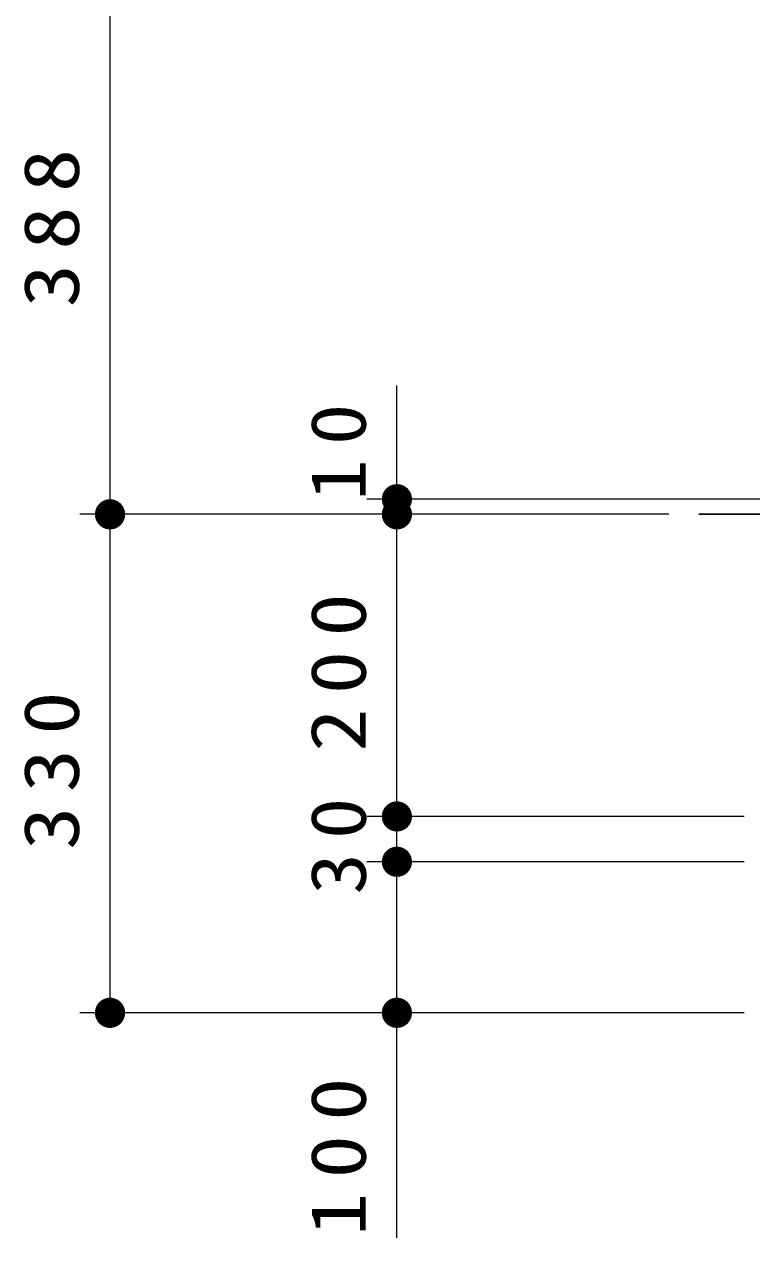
# Model space of a CAD drawing. Units: millimetres on the paper, scale 1:20. Extents: x -365 to 9, y -38 to 257.
# Drawn here: x -149.5 to -125.41, y 92.91 to 133.07 of the extents above; entities that cross this region are included whole.
import ezdxf

# ---------------------------------------------------------------- set-up
doc = ezdxf.new("R2010")
doc.units = ezdxf.units.MM
doc.layers.add('LY_1', color=7, linetype='Continuous', lineweight=25)
doc.styles.add('ＭＳ ゴシック', font='')
doc.styles.get('ＭＳ ゴシック').set_extended_font_data('MS Gothic')

# ---------------------------------------------------------------- blocks, each defined once
blk = doc.blocks.new('filled_dot')
at = {"color": 0, "linetype": 'Continuous', "lineweight": -2, "const_width": 1.25}
blk.add_lwpolyline([(-0.625, 0, 1), (0.625, 0, 1)], format="xyb", close=True, dxfattribs=at)

msp = doc.modelspace()

# ---------------------------------------------------------------- linework, layer by layer
at = {"layer": 'LY_1', "lineweight": 13}
for p, q in [((-146.656, 116.853), (-146.656, 136.275)), ((-137.156, 116.853), (-137.156, 121.113)), ((-122.656, 117.353), (-138.156, 117.353)), ((-128.156, 116.853), (-147.656, 116.853)), ((-128.156, 116.853), (-147.656, 116.853)), ((-146.656, 100.353), (-146.656, 116.853)), ((-137.156, 106.853), (-137.156, 116.853)), ((-125.656, 106.853), (-138.156, 106.853)), ((-137.156, 105.353), (-137.156, 106.853)), ((-125.656, 105.353), (-138.156, 105.353)), ((-137.156, 92.908), (-137.156, 105.353)), ((-125.656, 100.353), (-147.656, 100.353))]:
    msp.add_line(p, q, dxfattribs=at)
at = {"layer": 'LY_1', "color": 4}
msp.add_line((-122.156, 116.853), (-127.156, 116.853), dxfattribs=at)

# ---------------------------------------------------------------- block references
at = {"layer": 'LY_1', "lineweight": 13, "xscale": 0.4, "yscale": 0.4}
for p, rotation in [((-137.156, 117.353), 270), ((-146.656, 116.853), 270), ((-146.656, 116.853), 90), ((-137.156, 116.853), 270), ((-137.156, 106.853), 270), ((-137.156, 105.353), 270), ((-146.656, 100.353), 90), ((-137.156, 100.353), 90)]:
    msp.add_blockref('filled_dot', p, dxfattribs=dict(at, rotation=rotation))

# ---------------------------------------------------------------- texts
at = {"layer": 'LY_1', "char_height": 1.833, "attachment_point": 8, "rotation": 90, "style": 'ＭＳ ゴシック'}
for s, insert in [('\\T1.33;\\W1.15;388', (-147.656, 126.564)), ('\\T1.34;\\W1.1;10', (-138.156, 119.144)), ('\\T1.33;\\W1.15;200', (-138.156, 111.853)), ('\\T1.33;\\W1.15;330', (-147.656, 108.603)), ('\\T1.34;\\W1.1;30', (-138.156, 106.103)), ('\\T1.33;\\W1.15;100', (-138.156, 95.824))]:
    msp.add_mtext(s, dxfattribs=dict(at, insert=insert))

doc.saveas('drawing.dxf')
